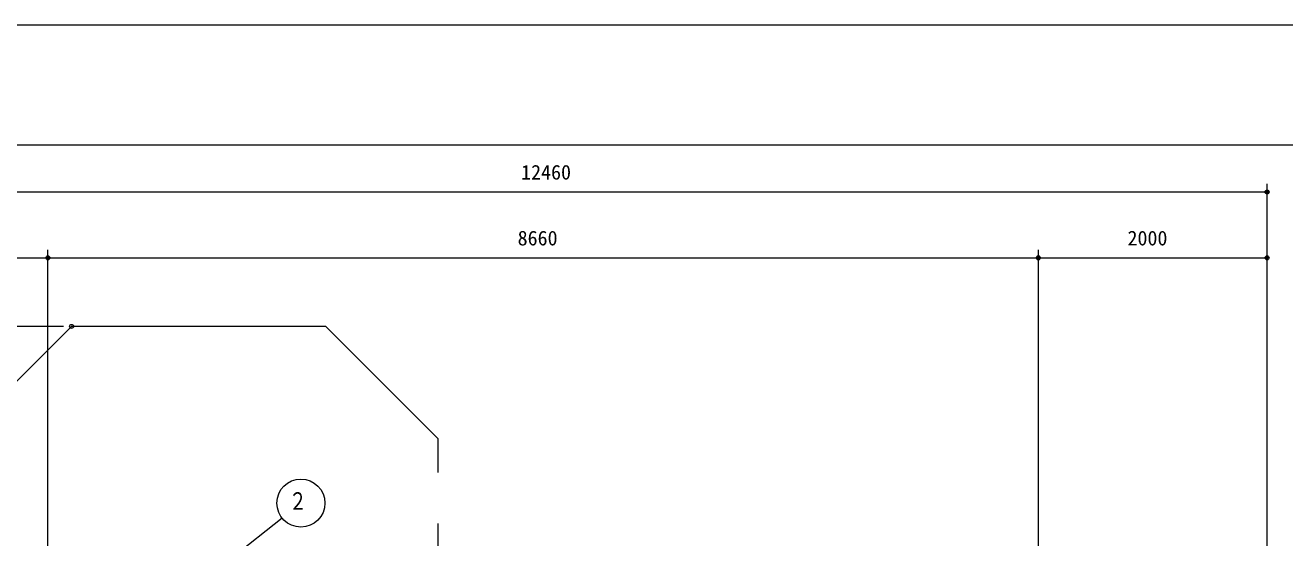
# Model space of a CAD drawing. Units: millimetres on the paper, scale 1:70. Extents: x 0 to 420, y -297 to 594.
# Drawn here: x 78.8 to 236.1, y 530 to 594 of the extents above; entities that cross this region are included whole.
import ezdxf
from ezdxf.enums import TextEntityAlignment as Align

# ---------------------------------------------------------------- set-up
doc = ezdxf.new("R2010")
doc.units = ezdxf.units.MM
doc.header["$PDMODE"] = 32
doc.header["$PDSIZE"] = 0.5
doc.linetypes.add('USER2', pattern=[63.5, 31.75, -6.35, 6.35, -6.35, 6.35, -6.35])
doc.layers.add('DEFPOINTS_2', color=7, linetype='Continuous', lineweight=9)
doc.layers.add('LY_3', color=7, linetype='Continuous', lineweight=18)
doc.styles.add('ＭＳ ゴシック', font='')
doc.styles.get('ＭＳ ゴシック').set_extended_font_data('MS Gothic')

# ---------------------------------------------------------------- blocks, each defined once
blk = doc.blocks.new('-000-_DOTSMALL')
at = {"color": 7, "linetype": 'Continuous', "lineweight": 9}
blk.add_circle((0, 0), 0.0625, dxfattribs=at)
blk.add_circle((0, 0), 0.0625, dxfattribs=at)

msp = doc.modelspace()

# ---------------------------------------------------------------- linework, layer by layer
at = {"layer": 'DEFPOINTS_2'}
msp.add_line((420, 594), (0, 594), dxfattribs=at)
at = {"layer": 'LY_3', "lineweight": 9}
msp.add_line((402.5, 579), (17.5, 579), dxfattribs=at)
at = {"layer": 'LY_3'}
for p, q in [((55.928, 573.175), (233.921, 573.175)), ((233.921, 485.961), (233.921, 574.175)), ((55.928, 564.951), (81.642, 564.951)), ((81.642, 429.692), (81.642, 565.951)), ((81.642, 564.951), (205.35, 564.951)), ((205.35, 473.863), (205.35, 565.951)), ((205.35, 564.951), (233.921, 564.951)), ((83.597, 556.392), (36.996, 556.392)), ((110.893, 532.461), (104.693, 527.535))]:
    msp.add_line(p, q, dxfattribs=at)
at = {"layer": 'LY_3', "linetype": 'USER2'}
for p, q in [((84.597, 556.392), (70.55, 542.345)), ((116.36, 556.392), (84.597, 556.392)), ((130.407, 542.345), (116.36, 556.392)), ((130.407, 500.043), (130.407, 542.345))]:
    msp.add_line(p, q, dxfattribs=at)
at = {"layer": 'LY_3'}
msp.add_circle((113.242, 534.327), 3, dxfattribs=at)
for p in [(233.921, 573.175), (81.642, 564.951), (205.35, 564.951), (233.921, 564.951), (84.597, 556.392), (84.597, 556.392)]:
    msp.add_point(p, dxfattribs=at)

# ---------------------------------------------------------------- block references
at = {"layer": 'LY_3', "xscale": 2.32, "yscale": 2.32}
for p in [(233.921, 573.175), (81.642, 564.951), (205.35, 564.951), (233.921, 564.951)]:
    msp.add_blockref('-000-_DOTSMALL', p, dxfattribs=at)
at = {"layer": 'LY_3', "xscale": 2.32, "yscale": 2.32, "rotation": 180}
for p in [(81.642, 564.951), (205.35, 564.951)]:
    msp.add_blockref('-000-_DOTSMALL', p, dxfattribs=at)

# ---------------------------------------------------------------- texts
at = {"layer": 'LY_3', "style": 'ＭＳ ゴシック'}
for s, p in [('12460', (140.747, 574.175)), ('8660', (140.314, 565.951)), ('2000', (216.482, 565.951))]:
    msp.add_text(s, height=1.833, dxfattribs=at).set_placement(p, align=Align.BOTTOM_LEFT)
at = {"layer": 'LY_3', "style": 'ＭＳ ゴシック', "width": 0.75}
msp.add_text('２', height=2.199, dxfattribs=at).set_placement((111.742, 532.827), align=Align.BOTTOM_LEFT)

doc.saveas('drawing.dxf')
